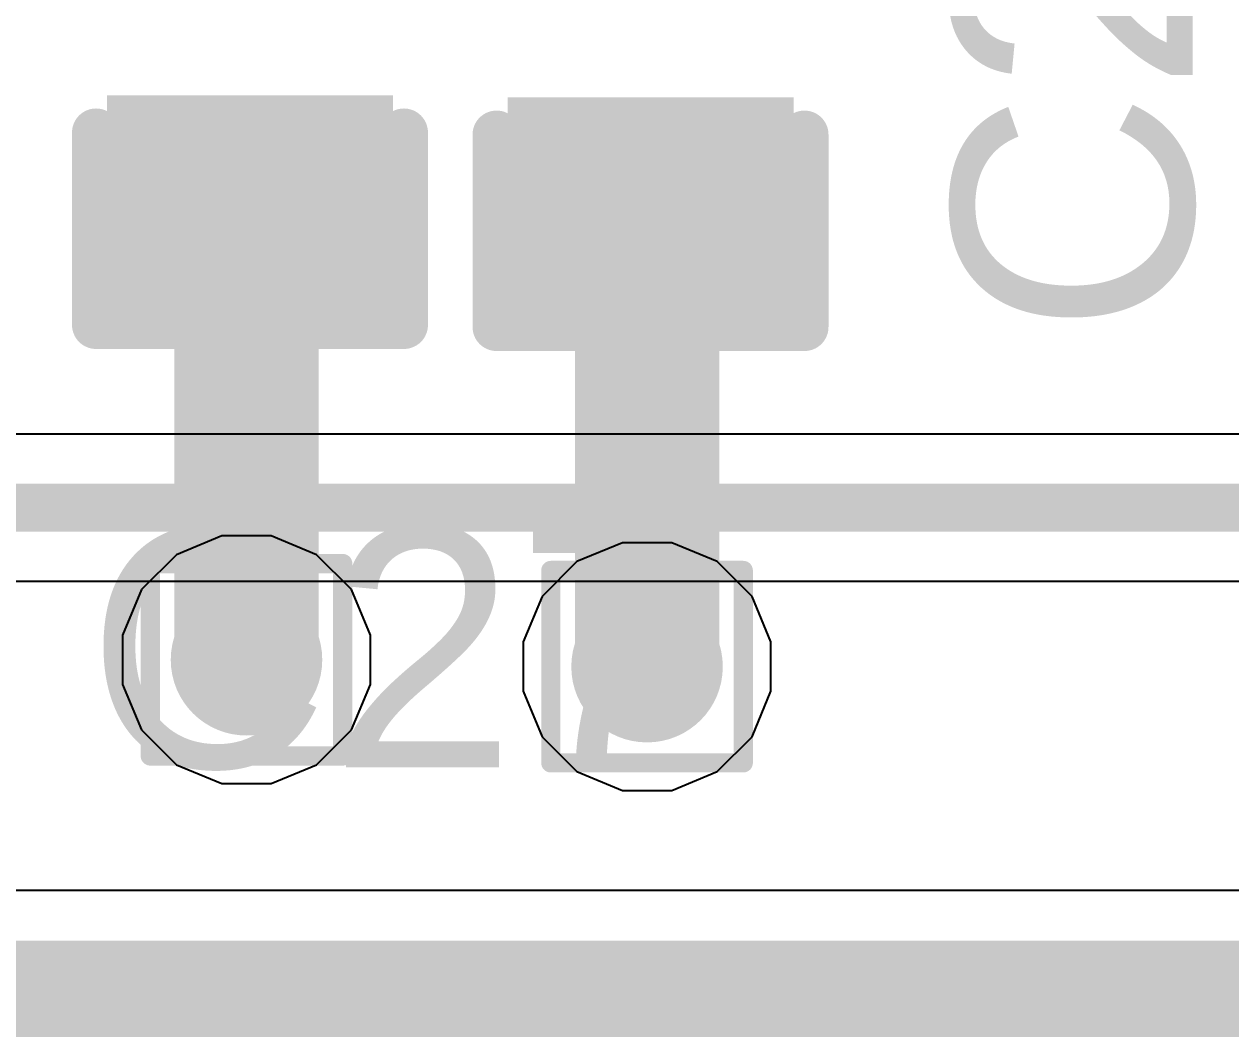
# Model space of a CAD drawing. Header units: inches. Extents: x -12 to 5355, y -7 to 5366.
# Drawn here: x 14.923 to 18.109, y -0.127 to 2.547 of the extents above; entities that cross this region are included whole.
import ezdxf

# ---------------------------------------------------------------- set-up
doc = ezdxf.new("R2010")
doc.units = ezdxf.units.IN
for name, color, linetype in [('Board Outline', 216, 'Continuous'), ('BOTTOM LAYER', 5, 'Continuous'), ('Drill Drawing', 1, 'Continuous'), ('GROUND1', 16, 'Continuous'), ('GROUND2', 156, 'Continuous'), ('POWER', 76, 'Continuous'), ('SIGNAL', 90, 'Continuous'), ('TOP LAYER', 1, 'Continuous'), ('Top Overlay', 2, 'Continuous'), ('Top Paste', 8, 'Continuous'), ('Top Solder', 216, 'Continuous'), ('Via Holes', 16, 'Continuous')]:
    doc.layers.add(name, color=color, linetype=linetype)
doc.styles.add('Arial', font='', dxfattribs={"height": 0.2})
doc.styles.get('Arial').set_extended_font_data('Arial')

# ---------------------------------------------------------------- blocks, each defined once
blk = doc.blocks.new('____0402_126')
at = {"layer": 'TOP LAYER'}
for points in [[(-0.6985, -0.3175), (-0.6985, 0.3175), (-0.2413, 0.3175), (-0.2413, -0.3175)], [(0.2413, -0.3175), (0.2413, 0.3175), (0.6985, 0.3175), (0.6985, -0.3175)]]:
    blk.add_hatch(color=1, dxfattribs=at).paths.add_polyline_path(points)
at = {"layer": 'Top Paste'}
for points in [[(-0.6985, -0.3175), (-0.6985, 0.3175), (-0.2413, 0.3175), (-0.2413, -0.3175)], [(0.2413, -0.3175), (0.2413, 0.3175), (0.6985, 0.3175), (0.6985, -0.3175)]]:
    blk.add_hatch(color=8, dxfattribs=at).paths.add_polyline_path(points)
at = {"layer": 'Top Solder'}
for points in [[(-0.7585, -0.3775), (-0.7585, 0.3775), (-0.1813, 0.3775), (-0.1813, -0.3775)], [(0.1813, -0.3775), (0.1813, 0.3775), (0.7585, 0.3775), (0.7585, -0.3775)]]:
    blk.add_hatch(color=216, dxfattribs=at).paths.add_polyline_path(points)
at = {"layer": 'Top Overlay'}
for points in [[(-0.7874, -0.4064, 0.127, 0.127, 0), (-0.7874, 0.4064, 0.127, 0.127, 0)], [(-0.2794, 0.4064, 0.127, 0.127, 0), (-0.7874, 0.4064, 0.127, 0.127, 0)], [(0.7874, 0.4064, 0.127, 0.127, 0), (0.2794, 0.4064, 0.127, 0.127, 0)], [(0.7874, -0.4064, 0.127, 0.127, 0), (0.7874, 0.4064, 0.127, 0.127, 0)], [(-0.2794, -0.4064, 0.127, 0.127, 0), (-0.7874, -0.4064, 0.127, 0.127, 0)], [(0.2794, -0.4064, 0.127, 0.127, 0), (0.7874, -0.4064, 0.127, 0.127, 0)]]:
    blk.add_lwpolyline(points, format="xyseb", dxfattribs=at)
for points in [[(-0.8191, 0.4064, 0.0635, 0.0635, 1), (-0.7556, 0.4064, 0.0635, 0.0635, 1)], [(-0.8191, 0.4064, 0.0635, 0.0635, 1), (-0.7556, 0.4064, 0.0635, 0.0635, 1)], [(-0.3111, 0.4064, 0.0635, 0.0635, 1), (-0.2477, 0.4064, 0.0635, 0.0635, 1)], [(0.2477, 0.4064, 0.0635, 0.0635, 1), (0.3112, 0.4064, 0.0635, 0.0635, 1)], [(0.7556, 0.4064, 0.0635, 0.0635, 1), (0.8191, 0.4064, 0.0635, 0.0635, 1)], [(0.7556, 0.4064, 0.0635, 0.0635, 1), (0.8191, 0.4064, 0.0635, 0.0635, 1)], [(-0.8191, -0.4064, 0.0635, 0.0635, 1), (-0.7556, -0.4064, 0.0635, 0.0635, 1)], [(-0.8191, -0.4064, 0.0635, 0.0635, 1), (-0.7556, -0.4064, 0.0635, 0.0635, 1)], [(-0.3111, -0.4064, 0.0635, 0.0635, 1), (-0.2477, -0.4064, 0.0635, 0.0635, 1)], [(0.2477, -0.4064, 0.0635, 0.0635, 1), (0.3112, -0.4064, 0.0635, 0.0635, 1)], [(0.7556, -0.4064, 0.0635, 0.0635, 1), (0.8191, -0.4064, 0.0635, 0.0635, 1)], [(0.7556, -0.4064, 0.0635, 0.0635, 1), (0.8191, -0.4064, 0.0635, 0.0635, 1)]]:
    blk.add_lwpolyline(points, format="xyseb", close=True, dxfattribs=at)
blk = doc.blocks.new('C___0402_163')
at = {"layer": 'TOP LAYER'}
for points in [[(-0.6985, -0.3175), (-0.6985, 0.3175), (-0.2413, 0.3175), (-0.2413, -0.3175)], [(0.2413, -0.3175), (0.2413, 0.3175), (0.6985, 0.3175), (0.6985, -0.3175)]]:
    blk.add_hatch(color=1, dxfattribs=at).paths.add_polyline_path(points)
at = {"layer": 'Top Paste'}
for points in [[(-0.6985, -0.3175), (-0.6985, 0.3175), (-0.2413, 0.3175), (-0.2413, -0.3175)], [(0.2413, -0.3175), (0.2413, 0.3175), (0.6985, 0.3175), (0.6985, -0.3175)]]:
    blk.add_hatch(color=8, dxfattribs=at).paths.add_polyline_path(points)
at = {"layer": 'Top Solder'}
for points in [[(-0.7585, -0.3775), (-0.7585, 0.3775), (-0.1813, 0.3775), (-0.1813, -0.3775)], [(0.1813, -0.3775), (0.1813, 0.3775), (0.7585, 0.3775), (0.7585, -0.3775)]]:
    blk.add_hatch(color=216, dxfattribs=at).paths.add_polyline_path(points)
at = {"layer": 'Top Overlay'}
for points in [[(-0.7874, -0.4064, 0.127, 0.127, 0), (-0.7874, 0.4064, 0.127, 0.127, 0)], [(-0.2794, 0.4064, 0.127, 0.127, 0), (-0.7874, 0.4064, 0.127, 0.127, 0)], [(0.7874, 0.4064, 0.127, 0.127, 0), (0.2794, 0.4064, 0.127, 0.127, 0)], [(0.7874, -0.4064, 0.127, 0.127, 0), (0.7874, 0.4064, 0.127, 0.127, 0)], [(-0.2794, -0.4064, 0.127, 0.127, 0), (-0.7874, -0.4064, 0.127, 0.127, 0)], [(0.7874, -0.4064, 0.127, 0.127, 0), (0.2794, -0.4064, 0.127, 0.127, 0)]]:
    blk.add_lwpolyline(points, format="xyseb", dxfattribs=at)
for points in [[(-0.8191, 0.4064, 0.0635, 0.0635, 1), (-0.7556, 0.4064, 0.0635, 0.0635, 1)], [(-0.8191, 0.4064, 0.0635, 0.0635, 1), (-0.7556, 0.4064, 0.0635, 0.0635, 1)], [(-0.3111, 0.4064, 0.0635, 0.0635, 1), (-0.2477, 0.4064, 0.0635, 0.0635, 1)], [(0.2477, 0.4064, 0.0635, 0.0635, 1), (0.3111, 0.4064, 0.0635, 0.0635, 1)], [(0.7556, 0.4064, 0.0635, 0.0635, 1), (0.8191, 0.4064, 0.0635, 0.0635, 1)], [(0.7556, 0.4064, 0.0635, 0.0635, 1), (0.8191, 0.4064, 0.0635, 0.0635, 1)], [(-0.8191, -0.4064, 0.0635, 0.0635, 1), (-0.7556, -0.4064, 0.0635, 0.0635, 1)], [(-0.8191, -0.4064, 0.0635, 0.0635, 1), (-0.7556, -0.4064, 0.0635, 0.0635, 1)], [(-0.3111, -0.4064, 0.0635, 0.0635, 1), (-0.2477, -0.4064, 0.0635, 0.0635, 1)], [(0.2477, -0.4064, 0.0635, 0.0635, 1), (0.3111, -0.4064, 0.0635, 0.0635, 1)], [(0.7556, -0.4064, 0.0635, 0.0635, 1), (0.8191, -0.4064, 0.0635, 0.0635, 1)], [(0.7556, -0.4064, 0.0635, 0.0635, 1), (0.8191, -0.4064, 0.0635, 0.0635, 1)]]:
    blk.add_lwpolyline(points, format="xyseb", close=True, dxfattribs=at)

msp = doc.modelspace()

# ---------------------------------------------------------------- hatches: boundary and pattern name
at = {"layer": 'BOTTOM LAYER'}
h = msp.add_hatch(color=5, dxfattribs=at)
edge = h.paths.add_edge_path()
edge.add_arc((15.5102, 0.8686), 0.2, 0, 360)
h = msp.add_hatch(color=5, dxfattribs=at)
edge = h.paths.add_edge_path()
edge.add_arc((16.5677, 0.8504), 0.2, 0, 360)
at = {"layer": 'GROUND1'}
h = msp.add_hatch(color=16, dxfattribs=at)
edge = h.paths.add_edge_path()
edge.add_arc((15.5102, 0.8686), 0.2, 0, 360)
h = msp.add_hatch(color=16, dxfattribs=at)
edge = h.paths.add_edge_path()
edge.add_arc((16.5677, 0.8504), 0.2, 0, 360)
at = {"layer": 'GROUND2'}
h = msp.add_hatch(color=156, dxfattribs=at)
edge = h.paths.add_edge_path()
edge.add_arc((15.5102, 0.8686), 0.2, 0, 360)
h = msp.add_hatch(color=156, dxfattribs=at)
edge = h.paths.add_edge_path()
edge.add_arc((16.5677, 0.8504), 0.2, 0, 360)
at = {"layer": 'POWER'}
h = msp.add_hatch(color=76, dxfattribs=at)
edge = h.paths.add_edge_path()
edge.add_arc((15.5102, 0.8686), 0.2, 0, 360)
h = msp.add_hatch(color=76, dxfattribs=at)
edge = h.paths.add_edge_path()
edge.add_arc((16.5677, 0.8504), 0.2, 0, 360)
at = {"layer": 'SIGNAL'}
h = msp.add_hatch(color=90, dxfattribs=at)
edge = h.paths.add_edge_path()
edge.add_arc((15.5102, 0.8686), 0.2, 0, 360)
h = msp.add_hatch(color=90, dxfattribs=at)
edge = h.paths.add_edge_path()
edge.add_arc((16.5677, 0.8504), 0.2, 0, 360)
at = {"layer": 'TOP LAYER'}
h = msp.add_hatch(color=1, dxfattribs=at)
edge = h.paths.add_edge_path()
edge.add_arc((15.5102, 0.8686), 0.2, 0, 360)
h = msp.add_hatch(color=1, dxfattribs=at)
edge = h.paths.add_edge_path()
edge.add_arc((16.5677, 0.8504), 0.2, 0, 360)
at = {"layer": 'Via Holes'}
h = msp.add_hatch(color=7, dxfattribs=at)
edge = h.paths.add_edge_path()
edge.add_arc((15.5102, 0.8686), 0.1, 0, 360)
h = msp.add_hatch(color=7, dxfattribs=at)
edge = h.paths.add_edge_path()
edge.add_arc((16.5677, 0.8504), 0.1, 0, 360)

# ---------------------------------------------------------------- linework, layer by layer
at = {"layer": 'Board Outline'}
msp.add_lwpolyline([(0, 0, 0.254, 0.254, 0), (35.1282, 0, 0.254, 0.254, 0)], format="xyseb", dxfattribs=at)
at = {"layer": 'BOTTOM LAYER'}
msp.add_line((22.1967, 0.259), (0.259, 0.259), dxfattribs=at)
at = {"layer": 'Drill Drawing'}
for points in [[(15.2562, 1.1226, 0.0508, 0.0508, 0), (15.7642, 1.1226, 0.0508, 0.0508, 0)], [(15.2562, 0.6146, 0.0508, 0.0508, 0), (15.2562, 1.1226, 0.0508, 0.0508, 0)], [(15.7642, 0.6146, 0.0508, 0.0508, 0), (15.7642, 1.1226, 0.0508, 0.0508, 0)], [(16.3137, 1.1044, 0.0508, 0.0508, 0), (16.8217, 1.1044, 0.0508, 0.0508, 0)], [(16.3137, 0.5964, 0.0508, 0.0508, 0), (16.3137, 1.1044, 0.0508, 0.0508, 0)], [(16.8217, 0.5964, 0.0508, 0.0508, 0), (16.8217, 1.1044, 0.0508, 0.0508, 0)], [(15.2562, 0.6146, 0.0508, 0.0508, 0), (15.7642, 0.6146, 0.0508, 0.0508, 0)], [(16.3137, 0.5964, 0.0508, 0.0508, 0), (16.8217, 0.5964, 0.0508, 0.0508, 0)]]:
    msp.add_lwpolyline(points, format="xyseb", dxfattribs=at)
for points in [[(15.2435, 1.1226, 0.0254, 0.0254, 1), (15.2689, 1.1226, 0.0254, 0.0254, 1)], [(15.2435, 1.1226, 0.0254, 0.0254, 1), (15.2689, 1.1226, 0.0254, 0.0254, 1)], [(15.7515, 1.1226, 0.0254, 0.0254, 1), (15.7769, 1.1226, 0.0254, 0.0254, 1)], [(15.7515, 1.1226, 0.0254, 0.0254, 1), (15.7769, 1.1226, 0.0254, 0.0254, 1)], [(16.301, 1.1044, 0.0254, 0.0254, 1), (16.3264, 1.1044, 0.0254, 0.0254, 1)], [(16.301, 1.1044, 0.0254, 0.0254, 1), (16.3264, 1.1044, 0.0254, 0.0254, 1)], [(16.809, 1.1044, 0.0254, 0.0254, 1), (16.8344, 1.1044, 0.0254, 0.0254, 1)], [(16.809, 1.1044, 0.0254, 0.0254, 1), (16.8344, 1.1044, 0.0254, 0.0254, 1)], [(15.2435, 0.6146, 0.0254, 0.0254, 1), (15.2689, 0.6146, 0.0254, 0.0254, 1)], [(15.2435, 0.6146, 0.0254, 0.0254, 1), (15.2689, 0.6146, 0.0254, 0.0254, 1)], [(15.7515, 0.6146, 0.0254, 0.0254, 1), (15.7769, 0.6146, 0.0254, 0.0254, 1)], [(15.7515, 0.6146, 0.0254, 0.0254, 1), (15.7769, 0.6146, 0.0254, 0.0254, 1)], [(16.301, 0.5964, 0.0254, 0.0254, 1), (16.3264, 0.5964, 0.0254, 0.0254, 1)], [(16.301, 0.5964, 0.0254, 0.0254, 1), (16.3264, 0.5964, 0.0254, 0.0254, 1)], [(16.809, 0.5964, 0.0254, 0.0254, 1), (16.8344, 0.5964, 0.0254, 0.0254, 1)], [(16.809, 0.5964, 0.0254, 0.0254, 1), (16.8344, 0.5964, 0.0254, 0.0254, 1)]]:
    msp.add_lwpolyline(points, format="xyseb", close=True, dxfattribs=at)
at = {"layer": 'GROUND1'}
msp.add_line((34.8692, 0.259), (0.259, 0.259), dxfattribs=at)
at = {"layer": 'GROUND2'}
msp.add_line((34.8692, 0.259), (0.259, 0.259), dxfattribs=at)
at = {"layer": 'POWER'}
for p, q in [((15.4452, 1.1956), (15.325, 1.1458)), ((15.5752, 1.1956), (15.4452, 1.1956)), ((15.6954, 1.1458), (15.5752, 1.1956)), ((16.5027, 1.1774), (16.3825, 1.1276)), ((16.6328, 1.1774), (16.5027, 1.1774)), ((16.753, 1.1276), (16.6328, 1.1774)), ((15.325, 1.1458), (15.233, 1.0538)), ((15.7874, 1.0538), (15.6954, 1.1458)), ((16.3825, 1.1276), (16.2905, 1.0357)), ((16.845, 1.0357), (16.753, 1.1276)), ((15.233, 1.0538), (15.1832, 0.9337)), ((15.8372, 0.9337), (15.7874, 1.0538)), ((16.2905, 1.0357), (16.2407, 0.9155)), ((16.8947, 0.9155), (16.845, 1.0357)), ((15.1832, 0.9337), (15.1832, 0.8036)), ((15.8372, 0.8036), (15.8372, 0.9337)), ((16.2407, 0.9155), (16.2407, 0.7854)), ((16.8947, 0.7854), (16.8947, 0.9155)), ((15.1832, 0.8036), (15.233, 0.6834)), ((15.7874, 0.6834), (15.8372, 0.8036)), ((16.2407, 0.7854), (16.2905, 0.6652)), ((16.845, 0.6652), (16.8947, 0.7854)), ((15.233, 0.6834), (15.325, 0.5914)), ((15.6954, 0.5914), (15.7874, 0.6834)), ((16.2905, 0.6652), (16.3825, 0.5732)), ((16.753, 0.5732), (16.845, 0.6652)), ((15.325, 0.5914), (15.4452, 0.5416)), ((15.5752, 0.5416), (15.6954, 0.5914)), ((16.3825, 0.5732), (16.5027, 0.5234)), ((16.6328, 0.5234), (16.753, 0.5732)), ((15.4452, 0.5416), (15.5752, 0.5416)), ((16.5027, 0.5234), (16.6328, 0.5234)), ((34.8692, 0.259), (11.0591, 0.259))]:
    msp.add_line(p, q, dxfattribs=at)
at = {"layer": 'SIGNAL'}
for p, q in [((23.0064, 1.4642), (14.0614, 1.4642)), ((14.0614, 1.0758), (23.4348, 1.0758)), ((34.8692, 0.259), (0.259, 0.259))]:
    msp.add_line(p, q, dxfattribs=at)
msp.add_lwpolyline([(14.0614, 1.27, 0.127, 0.127, 0), (23.703, 1.27, 0.127, 0.127, 0)], format="xyseb", dxfattribs=at)
at = {"layer": 'TOP LAYER'}
msp.add_line((34.8692, 0.259), (0.259, 0.259), dxfattribs=at)
for points in [[(15.5102, 0.8686, 0.381, 0.381, 0), (15.5102, 2.0701, 0.381, 0.381, 0)], [(16.5677, 0.8504, 0.381, 0.381, 0), (16.5677, 2.0519, 0.381, 0.381, 0)]]:
    msp.add_lwpolyline(points, format="xyseb", dxfattribs=at)
for points in [[(15.415, 2.0701, 0.1905, 0.1905, 1), (15.6055, 2.0701, 0.1905, 0.1905, 1)], [(16.4725, 2.0519, 0.1905, 0.1905, 1), (16.663, 2.0519, 0.1905, 0.1905, 1)], [(15.415, 0.8686, 0.1905, 0.1905, 1), (15.6055, 0.8686, 0.1905, 0.1905, 1)], [(16.4725, 0.8504, 0.1905, 0.1905, 1), (16.663, 0.8504, 0.1905, 0.1905, 1)]]:
    msp.add_lwpolyline(points, format="xyseb", close=True, dxfattribs=at)

# ---------------------------------------------------------------- block references
at = {"rotation": 270}
for name, p in [('C___0402_163', (15.5194, 2.54)), ('____0402_126', (16.5769, 2.5345))]:
    msp.add_blockref(name, p, dxfattribs=at)

# ---------------------------------------------------------------- texts
at = {"layer": 'Top Overlay', "style": 'Arial'}
msp.add_text('C29', height=0.635, rotation=90, dxfattribs=at).set_placement((18.0086, 1.7272))
msp.add_text('C27', height=0.635, dxfattribs=at).set_placement((15.0876, 0.5842))

doc.saveas('drawing.dxf')
